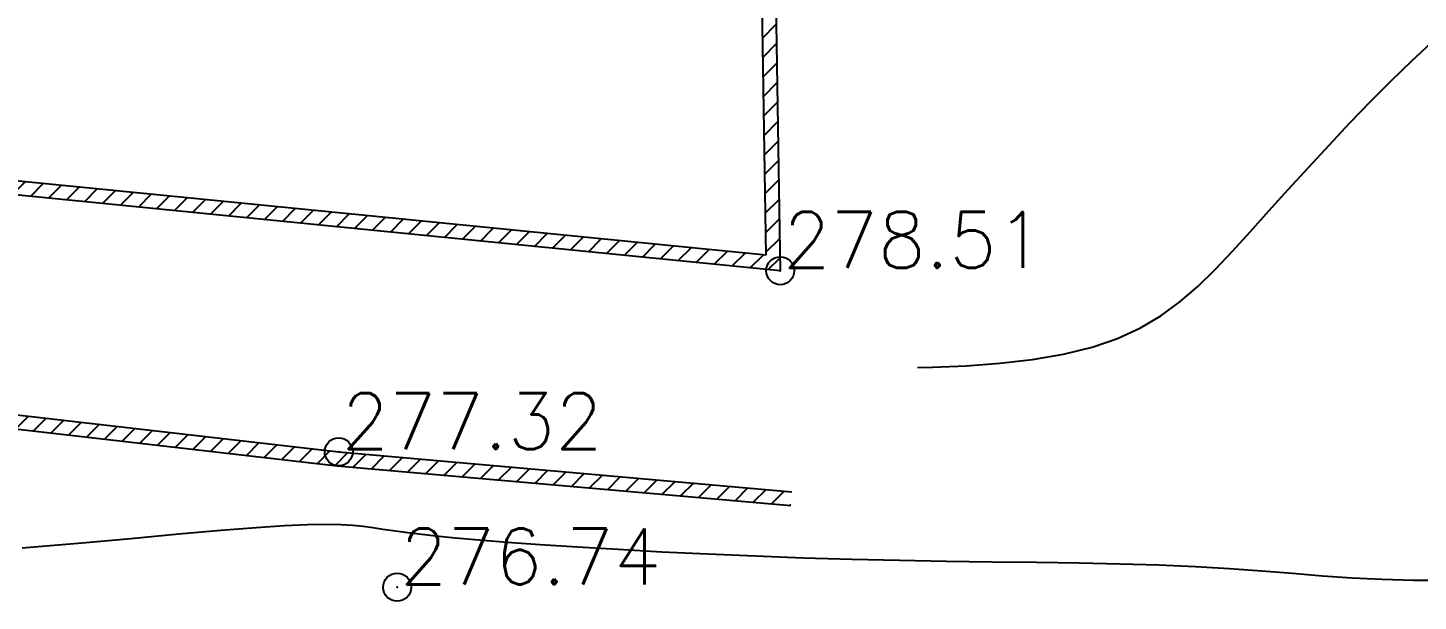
# Model space of a CAD drawing. Header units: millimetres. Extents: x 524954 to 526204, y 9523489 to 9524010.
# Drawn here: x 525853.78 to 525878.64, y 9523691.29 to 9523701.54 of the extents above; entities that cross this region are included whole.
import ezdxf
from ezdxf import colors
from ezdxf.entities.mleader import LeaderData, LeaderLine
from ezdxf.math import Vec2, Vec3

# ---------------------------------------------------------------- set-up
doc = ezdxf.new("R2010")
doc.units = ezdxf.units.MM
doc.header["$PDMODE"] = 32
doc.header["$PDSIZE"] = 0.5
for name, color, linetype in [('Cloture', 7, 'Continuous'), ('CN_01_00', 3, 'Continuous'), ('CN_02_00', 4, 'Continuous'), ('ETQ PAIR', 7, 'Continuous'), ('Murs', 1, 'Continuous'), ('TopoAlt', 3, 'Continuous'), ('TOPOJIS', 7, 'Continuous')]:
    doc.layers.add(name, color=color, linetype=linetype)
doc.styles.add('Simplex 1.0', font='Simplex.shx', dxfattribs={"width": 0.99, "height": 1})
doc.styles.get("Standard").update_dxf_attribs({"font": 'arial.ttf'})
pattern_1 = [(45, (0, 0), (-0.1767766952966, 0.1767766952966), [])]

# ---------------------------------------------------------------- blocks, each defined once
blk = doc.blocks.new('TCPOINT M')
at = {"color": 0}
blk.add_point((0, 0), dxfattribs=at)
at = {"layer": 'TopoAlt', "style": 'Simplex 1.0', "width": 0.99}
blk.add_attdef('ALT', (0.15, 0.15), '', height=1, dxfattribs=at)

msp = doc.modelspace()

# ---------------------------------------------------------------- hatches: boundary and pattern name
at = {"layer": 'Murs'}
h = msp.add_hatch(dxfattribs=at)
h.set_pattern_fill('_U', color=256, scale=0.25, angle=45, style=0, pattern_type=0)
h.set_pattern_definition(pattern_1)
h.paths.add_polyline_path([(525867.235, 9523697.199), (525846.894, 9523699.216), (525849.886, 9523719.086), (525866.913, 9523717.072)])
h.paths.add_polyline_path([(525866.98, 9523697.475), (525847.18, 9523699.439), (525850.097, 9523718.809), (525866.667, 9523716.85)], flags=0)
h = msp.add_hatch(dxfattribs=at)
h.set_pattern_fill('_U', color=256, scale=0.25, angle=45, style=0, pattern_type=0)
h.set_pattern_definition(pattern_1)
h.paths.add_polyline_path([(525845.185, 9523695.587), (525859.342, 9523693.963), (525867.444, 9523693.251), (525867.422, 9523693.002), (525859.317, 9523693.714), (525845.156, 9523695.338)])

# ---------------------------------------------------------------- linework, layer by layer
at = {"layer": 'Cloture', "flags": 128}
for points in [[(525867.235, 9523697.199), (525846.894, 9523699.216), (525849.886, 9523719.086), (525866.913, 9523717.072)], [(525866.98, 9523697.475), (525847.18, 9523699.439), (525850.097, 9523718.809), (525866.667, 9523716.85)]]:
    msp.add_lwpolyline(points, close=True, dxfattribs=at)
for points in [[(525845.185, 9523695.587), (525859.342, 9523693.963), (525867.444, 9523693.251)], [(525845.156, 9523695.338), (525859.317, 9523693.714), (525867.422, 9523693.002)]]:
    msp.add_lwpolyline(points, dxfattribs=at)
at = {"layer": 'CN_01_00', "elevation": 277, "flags": 128}
msp.add_lwpolyline([(525853.685, 9523692.245), (525854.685, 9523692.33), (525855.628, 9523692.416), (525856.487, 9523692.496), (525857.238, 9523692.563), (525857.864, 9523692.613), (525858.374, 9523692.646), (525858.785, 9523692.664), (525859.114, 9523692.67), (525859.378, 9523692.665), (525859.595, 9523692.652), (525859.781, 9523692.632), (525859.954, 9523692.609), (525860.128, 9523692.584), (525860.317, 9523692.557), (525860.531, 9523692.527), (525860.781, 9523692.496), (525861.077, 9523692.463), (525861.431, 9523692.427), (525861.853, 9523692.39), (525862.355, 9523692.35), (525862.943, 9523692.307), (525863.608, 9523692.264), (525864.339, 9523692.221), (525865.121, 9523692.178), (525865.942, 9523692.138), (525866.79, 9523692.102), (525867.652, 9523692.07), (525868.515, 9523692.045), (525869.368, 9523692.025), (525870.205, 9523692.011), (525871.022, 9523692), (525871.815, 9523691.989), (525872.579, 9523691.978), (525873.31, 9523691.963), (525874.005, 9523691.942), (525874.657, 9523691.915), (525875.267, 9523691.879), (525875.842, 9523691.837), (525876.392, 9523691.793), (525876.927, 9523691.75), (525877.459, 9523691.713), (525877.997, 9523691.685), (525878.552, 9523691.67), (525879.135, 9523691.672)], dxfattribs=at)
at = {"layer": 'CN_02_00', "elevation": 278, "flags": 128}
msp.add_lwpolyline([(525869.687, 9523695.468), (525869.954, 9523695.474), (525870.559, 9523695.501), (525871.161, 9523695.547), (525871.746, 9523695.615), (525872.3, 9523695.709), (525872.809, 9523695.832), (525873.265, 9523695.988), (525873.673, 9523696.177), (525874.041, 9523696.396), (525874.38, 9523696.644), (525874.7, 9523696.92), (525875.009, 9523697.221), (525875.318, 9523697.548), (525875.635, 9523697.897), (525875.969, 9523698.267), (525876.317, 9523698.652), (525876.677, 9523699.047), (525877.045, 9523699.445), (525877.417, 9523699.841), (525877.79, 9523700.228), (525878.16, 9523700.6), (525878.524, 9523700.951), (525878.879, 9523701.276)], dxfattribs=at)

# ---------------------------------------------------------------- block references
at = {"layer": 'TOPOJIS'}
ref = msp.add_blockref('TCPOINT M', (525867.235, 9523697.199, 278.51), dxfattribs=at)
ref.add_attrib('ALT', '278.51', (525867.285, 9523697.249, 278.51), dxfattribs={"layer": 'TopoAlt', "height": 1, "style": 'Simplex 1.0', "width": 0.99})
ref = msp.add_blockref('TCPOINT M', (525859.342, 9523693.963, 277.32), dxfattribs=at)
ref.add_attrib('ALT', '277.32', (525859.392, 9523694.013, 277.32), dxfattribs={"layer": 'TopoAlt', "height": 1, "style": 'Simplex 1.0', "width": 0.99})
ref = msp.add_blockref('TCPOINT M', (525860.387, 9523691.544, 276.74), dxfattribs=at)
ref.add_attrib('ALT', '276.74', (525860.437, 9523691.594, 276.74), dxfattribs={"layer": 'TopoAlt', "height": 1, "style": 'Simplex 1.0', "width": 0.99})

# ---------------------------------------------------------------- next in the draw order: leaders
at = {"layer": 'ETQ PAIR'}
ml = msp.add_multileader_mtext('Standard', dxfattribs=at)
ml.set_content('Cheminement des piétons', color=256)
ml.set_leader_properties()
ml.build(insert=Vec2(0, 0))
ml.multileader.update_dxf_attribs({"has_text_frame": 1, "dogleg_length": 2.5, "arrow_head_size": 3.5})
ctx = ml.context
ctx.base_point, ctx.char_height, ctx.arrow_head_size, ctx.landing_gap_size, ctx.plane_origin, ctx.plane_x_axis, ctx.plane_y_axis = Vec3(525826.318, 9523701.272), 3.5, 3.5, 0.8, Vec3(525997.151, 9523585.717), Vec3(0.940159, 0.340735), Vec3(-0.340735, 0.940159)
ctx.text_align_type = 1
notes = []
notes.append((ctx, [(0, (1, 1, 0), (525883.172, 9523721.877), (-0.940159, -0.340735), 2.5, [(1, [(525926.36, 9523709.377), (525955.549, 9523709.392)], 0, [])])]))
ctx.mtext.insert, ctx.mtext.text_direction, ctx.mtext.rotation, ctx.mtext.alignment, ctx.mtext.flow_direction = Vec3(525852.808, 9523713.251), Vec3(0.940159, 0.340735), 0.347698, 2, 5
ctx.mtext.has_bg_fill, ctx.mtext.bg_color, ctx.mtext.bg_scale_factor, ctx.mtext.bg_transparency, ctx.mtext.use_window_bg_color = 1, -1027028792, 1.5, 0, 1
for ctx, leaders in notes:
    for number, flags, end, landing, length, lines in leaders:
        leader = LeaderData()
        leader.index, (leader.has_last_leader_line, leader.has_dogleg_vector, leader.attachment_direction) = number, flags
        leader.last_leader_point, leader.dogleg_vector, leader.dogleg_length = Vec3(end), Vec3(landing), length
        for number, points, colour, breaks in lines:
            line = LeaderLine()
            line.index, line.vertices, line.color, line.breaks = number, Vec3.list(points), colors.encode_raw_color(colour), breaks
            leader.lines.append(line)
        ctx.leaders.append(leader)

doc.saveas('drawing.dxf')
